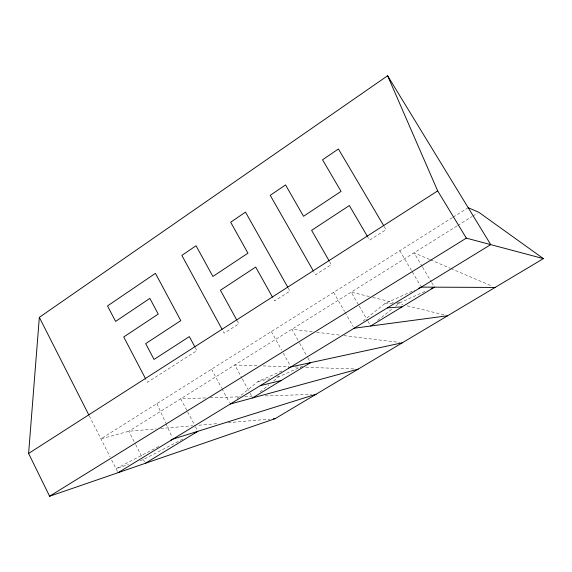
<?xml version="1.0" encoding="UTF-8"?>
<svg xmlns="http://www.w3.org/2000/svg" width="572" height="572" viewBox="0 0 572 572"><rect width="100%" height="100%" fill="white"/><g stroke="black" fill="none" stroke-linecap="round" stroke-linejoin="round"><path stroke-width="0.43" stroke-dasharray="2.86 2.15" d="M237.173 398.419L257.979 381.531L282.082 370.828M260.096 391.899L268.926 384.777M273.681 380.938L279.107 376.555L303.274 365.865M362.998 321.114L384.827 303.632L414.807 290.047M377.62 320.477L392.199 308.859M395.667 306.091L399.835 302.767L426.383 290.798M452.395 217.625L100.929 438.838L128.807 431.252L156.306 428.886M453.146 217.145L467.424 208.165M456.985 225.954L128.807 431.252L135.264 443.822M457.736 225.49L472.05 216.531M472.801 216.059L477.32 213.234M158.744 446.496L116.059 468.675L128.457 464.521M140.026 460.646L143.329 459.538L183.641 438.66M257.979 381.531L269.812 378.743M276.576 377.148L279.107 376.555M160.739 428.499L192.671 425.754M198.884 425.218L218.397 423.537M228.156 422.701L269.848 419.104M384.827 303.632L393.658 303.124M397.19 302.924L399.835 302.767M205.655 397.94L180.716 398.777L187.251 411.168M210.103 397.79L240.39 396.775M244.837 396.625L251.966 396.389M265.322 395.938L311.64 394.387M256.964 365.715L234.756 364.979L241.992 378.314M263.184 365.923L288.953 366.774M295.173 366.981L301.394 367.188M305.834 367.338L353.818 368.926M312.198 331.739L291.87 329.25L299.242 342.456M316.616 332.275L340.483 335.199M344.015 335.628L399.706 342.442M369.276 296.568L351.187 292.142L358.715 305.226M372.722 297.411L393.393 302.466M396.832 303.31L402.867 304.783M407.171 305.841L445.066 315.115M429.601 259.466L414.049 252.817L422.2 266.559M430.416 259.81L450.064 268.204M450.886 268.554L491.82 286.043M422.651 267.324L431.259 281.824M431.71 282.589L434.427 287.173M399.807 250.722L411.89 271.192M412.341 271.95L420.842 286.35M384.212 226.555L386.028 229.629L369.591 240.14L367.796 237.065M359.159 305.999L367.574 320.62M368.018 321.392L370.67 326.011M329.565 261.59L331.317 264.636L315.508 274.753L313.749 271.671M333.64 292.371L344.537 311.44M344.973 312.198L353.26 326.691M288.202 288.016L289.94 291.112L274.596 300.929L272.88 297.855M299.678 343.236L307.486 357.221M307.922 357.993L310.524 362.655M271.357 331.574L281.567 350.007M283.269 353.081L290.497 366.137M237.123 320.692L238.839 323.816L224.167 333.204L222.472 330.087M242.414 379.1L249.649 392.435M250.078 393.221L252.631 397.926M211.533 369.226L221.507 387.795M221.922 388.567L229.408 402.495M195.209 347.533L196.89 350.657L147.426 382.31L146.203 379.965M187.659 411.94L195.009 425.875M195.417 426.648L197.869 431.295M135.664 444.608L142.521 457.965M143.329 459.538L144.501 461.811M89.253 415.815L110.089 456.899M111.683 460.038L118.089 472.687M156.928 403.589L165.68 422.958M166.044 423.766L172.236 437.487"/><path stroke-width="0.86" d="M468.175 207.693L478.828 212.291L543.4 258.623L275.168 418.647L49.6 496.246L28.6 453.46L39.332 317.36L387.609 75.754L490.726 244.616L118.089 472.687M28.6 453.46L437.68 190.884L387.609 75.754M49.6 496.246L466.33 238.131L543.4 258.623M145.281 463.334L197.869 431.295L194.709 432.933M252.631 397.926L310.524 362.655L308.108 363.728M370.67 326.011L434.427 287.173L431.209 288.624M170.599 440.333L172.966 439.096L316.094 394.237M418.861 288.209L421.292 287.108L495.087 287.444M288.51 367.975L290.926 366.902L402.359 342.771M230.237 404.046L358.265 369.076M260.239 385.685L281.267 380.48M354.125 328.221L447.647 315.744M273.395 418.804L275.168 418.647M387.316 307.908L402.195 306.807M437.68 190.884L466.33 238.131M383.762 225.783L338.417 148.977L322.536 159.774L341.048 191.384L303.539 216.28L285.528 184.928L270.241 195.317L313.306 270.899M367.346 236.3L349.342 205.555L311.611 230.337L329.122 260.825M287.766 287.237L245.51 212.126L230.666 222.215L247.955 253.189L212.891 276.462L196.053 245.745L181.853 255.398L222.05 329.308M272.451 297.082L255.698 267.067L220.434 290.233L236.694 319.912M194.795 346.754L189.346 336.593L154.032 359.445L145.703 343.615L180.788 320.627L155.434 273.352L107.515 305.927L115.601 321.4L149.864 298.384L158.222 314.092L123.738 336.972L145.796 379.179M39.332 317.36L88.853 415.022"/></g></svg>
